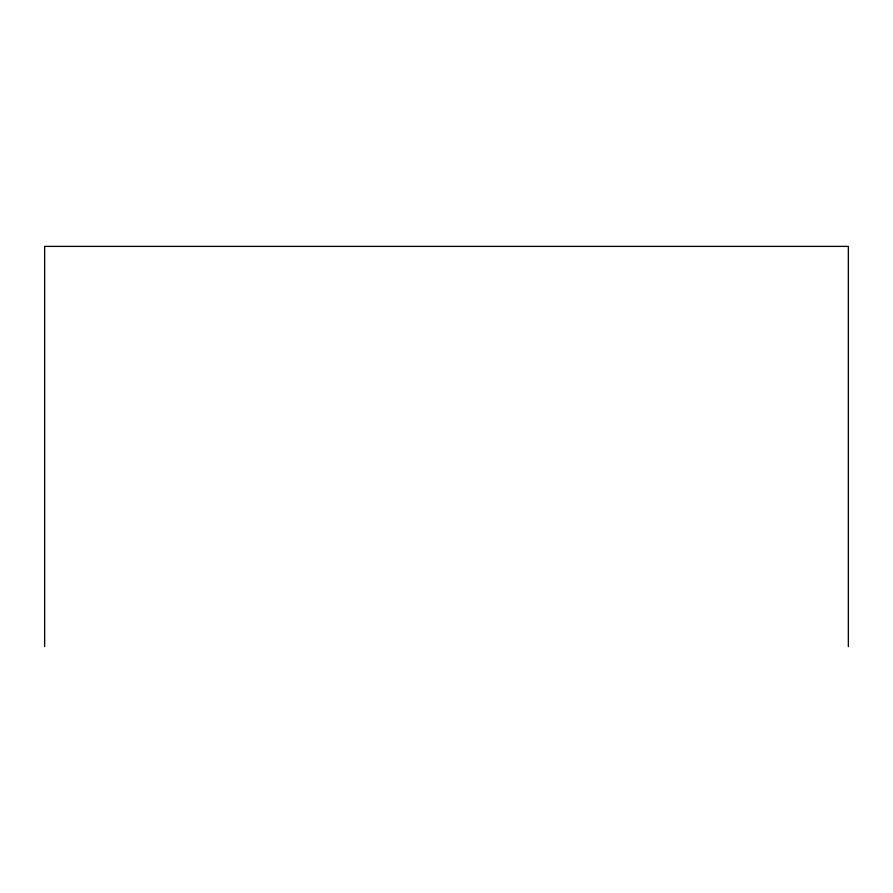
<?xml version="1.0" encoding="UTF-8"?>
<svg xmlns="http://www.w3.org/2000/svg" width="893" height="893" viewBox="0 0 893 893"><rect width="100%" height="100%" fill="white"/><g stroke="black" fill="none" stroke-linecap="round" stroke-linejoin="round"><path stroke-width="1.34" d="M848.35 646.61L848.35 246.39L44.65 246.39L44.65 646.61"/></g></svg>
